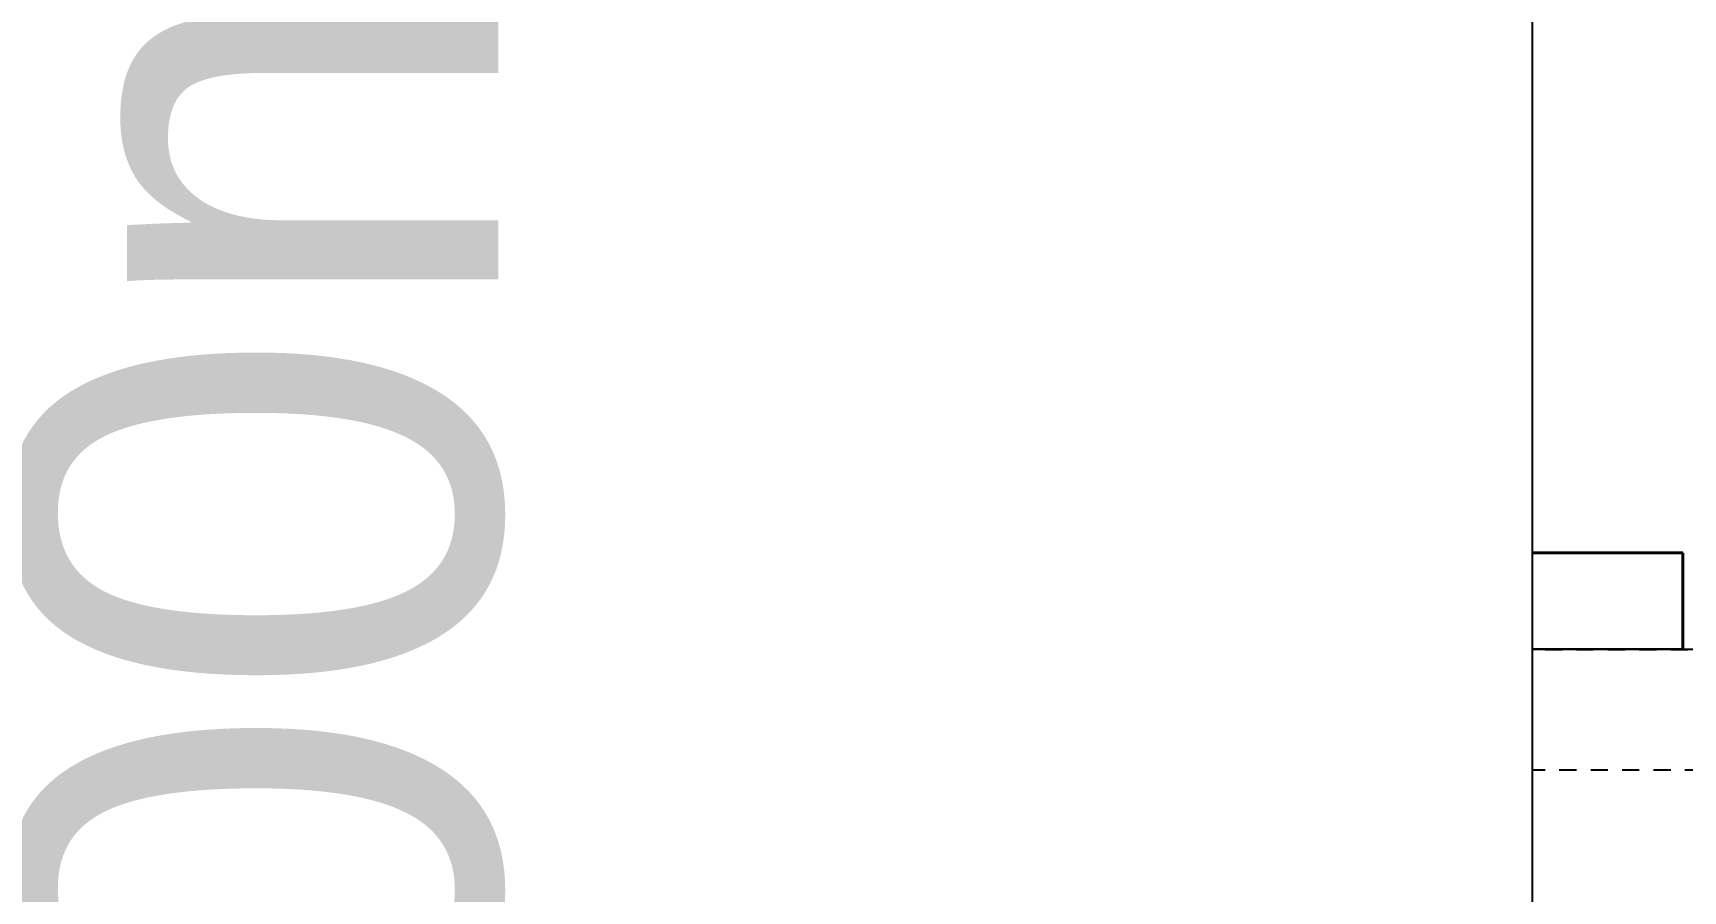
# Model space of a CAD drawing. Header units: millimetres. Extents: x -25371 to 2282244, y -90657 to 147824.
# Drawn here: x 1654925.7 to 1655267, y 1977.3 to 2154.8 of the extents above; entities that cross this region are included whole.
import ezdxf
from ezdxf.xclip import XClip

# ---------------------------------------------------------------- set-up
doc = ezdxf.new("R2010")
doc.units = ezdxf.units.MM
doc.header["$XCLIPFRAME"] = 0
doc.set_wipeout_variables(frame=1)
doc.linetypes.add('TA_HL_001.00000', pattern=[6.5, 3.55, -2.95])
for name, color, linetype in [('000 - ESTIMATE_ASPG_MAIN_COLOR_6', 7, 'Continuous'), ('000 - ESTIMATE_ASPG_TEXT_COLOR_1', 7, 'Continuous'), ('000 - ESTIMATE_ASPG_WIPEOUT_', 7, 'Continuous'), ('010 - ASPG_EXTR_MAIN_COLOR_2', 7, 'Continuous'), ('010 - ASPG_EXTR_WIPEOUT_', 7, 'Continuous'), ('010 - ASPG_FRAMING_MAIN_COLOR_1', 7, 'Continuous'), ('010 - ASPG_FRAMING_SUB_COLOR_2', 7, 'Continuous')]:
    doc.layers.add(name, color=color, linetype=linetype)
doc.layers.add('A-GLAZ-CURT', color=7, linetype='Continuous', lineweight=35)
doc.layers.add('A-GLAZ-CWMG', color=7, linetype='Continuous', lineweight=35)
doc.styles.add('_Arial', font='arial.ttf')

# ---------------------------------------------------------------- blocks, each defined once
blk = doc.blocks.new('Rectangular Mullion - Mullion_Top_C-Channel-5081009-VS01 - ELEVATION 1')
at = {"layer": 'A-GLAZ-CWMG', "color": 7}
blk.add_line((32402.75, 106600), (33512.35, 106600), dxfattribs=at)
blk.add_line((32402.75, 106600), (33512.35, 106600), dxfattribs=at)
blk = doc.blocks.new('DPA_CP_Entrance Louver Grill Vertical Z - Louver Grill Vertical Z-5525424-VS01 - ELEVATION 1')
at = {"layer": 'A-GLAZ-CURT', "color": 7}
for p, q in [((33458, 106600), (32282.75, 106600)), ((33458, 106600), (32282.75, 106600)), ((33408, 106600), (33458, 106600)), ((33458, 106600), (33408, 106600)), ((33408, 106600), (33458, 106600)), ((33410, 106600), (33408, 106600)), ((33458, 106600), (33410, 106600))]:
    blk.add_line(p, q, dxfattribs=at)
blk = doc.blocks.new('DPA_CP_Entrance Canopy Lower - Depth 4200-5686501-VS01 - ELEVATION 1')
at = {"layer": 'A-GLAZ-CURT', "color": 7, "lineweight": 9}
for p, q in [((33427.75, 106945), (33427.75, 106625)), ((33402.75, 106745), (33402.75, 106650)), ((33154.26, 106727.52), (33209.26, 106727.52)), ((33209.26, 106727.52), (33209.26, 106672.52)), ((33209.26, 106672.52), (33154.26, 106672.52)), ((30857.75, 106650), (33402.75, 106650)), ((33402.75, 106625), (33402.75, 106650)), ((33402.75, 106650), (33427.75, 106650)), ((33427.75, 106650), (33427.75, 106625)), ((33404.75, 106627), (33425.75, 106648)), ((33425.75, 106627), (33404.75, 106648)), ((33404.75, 106627), (33404.75, 106648)), ((33404.75, 106648), (33425.75, 106648)), ((33425.75, 106648), (33425.75, 106627)), ((33427.75, 106625), (33402.75, 106625)), ((33425.75, 106627), (33404.75, 106627))]:
    blk.add_line(p, q, dxfattribs=at)
at = {"layer": 'A-GLAZ-CURT', "color": 7}
for p, q in [((33452.75, 106625), (33452.75, 106815)), ((33452.75, 106815), (33452.75, 106625)), ((33457.75, 106800), (33457.75, 106620)), ((33457.75, 106620), (33457.75, 106800)), ((30857.75, 106625), (33452.75, 106625)), ((33452.75, 106625), (30857.75, 106625)), ((33457.75, 106620), (33507.75, 106620)), ((33507.75, 106620), (33457.75, 106620)), ((33507.75, 106620), (33507.75, 106600)), ((33507.75, 106600), (33507.75, 106620)), ((33507.75, 106600), (30658.03, 106600)), ((30658.03, 106600), (33507.75, 106600))]:
    blk.add_line(p, q, dxfattribs=at)
at = {"layer": 'A-GLAZ-CURT', "color": 7, "lineweight": 9}
for radius in [68.5, 13.5]:
    blk.add_arc((33209.26, 106741.02), radius, 270, 0, dxfattribs=at)
blk = doc.blocks.new('DPA_CP_Entrance Canopy Lower - Depth 4200-V89-VS01 - ELEVATION 1')
at = {"layer": 'A-GLAZ-CURT', "color": 7, "lineweight": 9}
for p, q in [((33427.75, 106815), (33427.75, 106625)), ((33402.75, 106745), (33402.75, 106650)), ((33154.26, 106727.52), (33209.26, 106727.52)), ((33209.26, 106727.52), (33209.26, 106672.52)), ((33209.26, 106672.52), (33154.26, 106672.52)), ((30857.75, 106650), (33402.75, 106650)), ((33402.75, 106625), (33402.75, 106650)), ((33402.75, 106650), (33427.75, 106650)), ((33427.75, 106650), (33427.75, 106625)), ((33404.75, 106627), (33425.75, 106648)), ((33425.75, 106627), (33404.75, 106648)), ((33404.75, 106627), (33404.75, 106648)), ((33404.75, 106648), (33425.75, 106648)), ((33425.75, 106648), (33425.75, 106627)), ((33427.75, 106625), (33402.75, 106625)), ((33425.75, 106627), (33404.75, 106627))]:
    blk.add_line(p, q, dxfattribs=at)
at = {"layer": 'A-GLAZ-CURT', "color": 7}
for p, q in [((33452.75, 106625), (33452.75, 106815)), ((33452.75, 106815), (33452.75, 106625)), ((33457.75, 106800), (33457.75, 106620)), ((33457.75, 106620), (33457.75, 106800)), ((30857.75, 106625), (33452.75, 106625)), ((33452.75, 106625), (30857.75, 106625)), ((33457.75, 106620), (33507.75, 106620)), ((33507.75, 106620), (33457.75, 106620)), ((33507.75, 106620), (33507.75, 106600)), ((33507.75, 106600), (33507.75, 106620)), ((33507.75, 106600), (30658.03, 106600)), ((30658.03, 106600), (33507.75, 106600))]:
    blk.add_line(p, q, dxfattribs=at)
at = {"layer": 'A-GLAZ-CURT', "color": 7, "lineweight": 9}
for radius in [68.5, 13.5]:
    blk.add_arc((33209.26, 106741.02), radius, 270, 0, dxfattribs=at)
blk = doc.blocks.new('DPA_CP_Entrance Canopy Lower - Depth 4200-V90-VS01 - ELEVATION 1')
at = {"layer": 'A-GLAZ-CURT', "color": 7, "lineweight": 9}
for p, q in [((33427.75, 106815), (33427.75, 106625)), ((33402.75, 106745), (33402.75, 106650)), ((33154.26, 106727.52), (33209.26, 106727.52)), ((33209.26, 106727.52), (33209.26, 106672.52)), ((33209.26, 106672.52), (33154.26, 106672.52)), ((30857.75, 106650), (33402.75, 106650)), ((33402.75, 106625), (33402.75, 106650)), ((33402.75, 106650), (33427.75, 106650)), ((33427.75, 106650), (33427.75, 106625)), ((33404.75, 106627), (33425.75, 106648)), ((33425.75, 106627), (33404.75, 106648)), ((33404.75, 106627), (33404.75, 106648)), ((33404.75, 106648), (33425.75, 106648)), ((33425.75, 106648), (33425.75, 106627)), ((33427.75, 106625), (33402.75, 106625)), ((33425.75, 106627), (33404.75, 106627))]:
    blk.add_line(p, q, dxfattribs=at)
at = {"layer": 'A-GLAZ-CURT', "color": 7}
for p, q in [((33452.75, 106625), (33452.75, 106815)), ((33452.75, 106815), (33452.75, 106625)), ((33457.75, 106800), (33457.75, 106620)), ((33457.75, 106620), (33457.75, 106800)), ((30857.75, 106625), (33452.75, 106625)), ((33452.75, 106625), (30857.75, 106625)), ((33457.75, 106620), (33507.75, 106620)), ((33507.75, 106620), (33457.75, 106620)), ((33507.75, 106620), (33507.75, 106600)), ((33507.75, 106600), (33507.75, 106620)), ((30658.03, 106600), (33507.75, 106600)), ((33507.75, 106600), (30707.94, 106600))]:
    blk.add_line(p, q, dxfattribs=at)
at = {"layer": 'A-GLAZ-CURT', "color": 7, "lineweight": 9}
for radius in [68.5, 13.5]:
    blk.add_arc((33209.26, 106741.02), radius, 270, 0, dxfattribs=at)
blk = doc.blocks.new('DPA_CP_Entrance Canopy Lower - Depth 4200-V91-VS01 - ELEVATION 1')
at = {"layer": 'A-GLAZ-CURT', "color": 7, "lineweight": 9}
for p, q in [((33427.75, 106815), (33427.75, 106625)), ((33402.75, 106745), (33402.75, 106650)), ((33154.26, 106727.52), (33209.26, 106727.52)), ((33209.26, 106727.52), (33209.26, 106672.52)), ((33209.26, 106672.52), (33154.26, 106672.52)), ((30857.75, 106650), (33402.75, 106650)), ((33402.75, 106625), (33402.75, 106650)), ((33402.75, 106650), (33427.75, 106650)), ((33427.75, 106650), (33427.75, 106625)), ((33404.75, 106627), (33425.75, 106648)), ((33425.75, 106627), (33404.75, 106648)), ((33404.75, 106627), (33404.75, 106648)), ((33404.75, 106648), (33425.75, 106648)), ((33425.75, 106648), (33425.75, 106627)), ((33427.75, 106625), (33402.75, 106625)), ((33425.75, 106627), (33404.75, 106627))]:
    blk.add_line(p, q, dxfattribs=at)
at = {"layer": 'A-GLAZ-CURT', "color": 7}
for p, q in [((33452.75, 106625), (33452.75, 106815)), ((33452.75, 106815), (33452.75, 106625)), ((33457.75, 106800), (33457.75, 106620)), ((33457.75, 106620), (33457.75, 106800)), ((30857.75, 106625), (33452.75, 106625)), ((33452.75, 106625), (30857.75, 106625)), ((33457.75, 106620), (33507.75, 106620)), ((33507.75, 106620), (33457.75, 106620)), ((33507.75, 106620), (33507.75, 106600)), ((33507.75, 106600), (33507.75, 106620)), ((33507.75, 106600), (30707.94, 106600)), ((30707.94, 106600), (33507.75, 106600))]:
    blk.add_line(p, q, dxfattribs=at)
at = {"layer": 'A-GLAZ-CURT', "color": 7, "lineweight": 9}
blk.add_arc((33209.26, 106741.02), 68.5, 270, 0, dxfattribs=at)
blk = doc.blocks.new('DPA_CP_Entrance Canopy Lower - Depth 4200-5686556-VS01 - ELEVATION 1')
at = {"layer": 'A-GLAZ-CURT', "color": 7, "lineweight": 9}
for p, q in [((33427.75, 106815), (33427.75, 106625)), ((33402.75, 106745), (33402.75, 106650)), ((33154.26, 106727.52), (33209.26, 106727.52)), ((33209.26, 106727.52), (33209.26, 106672.52)), ((33209.26, 106672.52), (33154.26, 106672.52)), ((30857.75, 106650), (33402.75, 106650)), ((33402.75, 106625), (33402.75, 106650)), ((33402.75, 106650), (33427.75, 106650)), ((33427.75, 106650), (33427.75, 106625)), ((33404.75, 106627), (33425.75, 106648)), ((33425.75, 106627), (33404.75, 106648)), ((33404.75, 106627), (33404.75, 106648)), ((33404.75, 106648), (33425.75, 106648)), ((33425.75, 106648), (33425.75, 106627)), ((33427.75, 106625), (33402.75, 106625)), ((33425.75, 106627), (33404.75, 106627))]:
    blk.add_line(p, q, dxfattribs=at)
at = {"layer": 'A-GLAZ-CURT', "color": 7}
for p, q in [((33452.75, 106625), (33452.75, 106815)), ((33452.75, 106815), (33452.75, 106625)), ((33457.75, 106800), (33457.75, 106620)), ((33457.75, 106620), (33457.75, 106800)), ((30857.75, 106625), (33452.75, 106625)), ((33452.75, 106625), (30857.75, 106625)), ((33457.75, 106620), (33507.75, 106620)), ((33507.75, 106620), (33457.75, 106620)), ((33507.75, 106620), (33507.75, 106600)), ((33507.75, 106600), (33507.75, 106620)), ((33507.75, 106600), (30707.94, 106600)), ((30707.94, 106600), (33507.75, 106600))]:
    blk.add_line(p, q, dxfattribs=at)
at = {"layer": 'A-GLAZ-CURT', "color": 7, "lineweight": 9}
for radius in [68.5, 13.5]:
    blk.add_arc((33209.26, 106741.02), radius, 270, 0, dxfattribs=at)
blk = doc.blocks.new('C-1-VS01_REV00_20260615-155217_ELEVATION_1_EX')
at = {"layer": 'A-GLAZ-CURT', "color": 7}
for name in ['DPA_CP_Entrance Canopy Lower - Depth 4200-5686501-VS01 - ELEVATION 1', 'DPA_CP_Entrance Canopy Lower - Depth 4200-V89-VS01 - ELEVATION 1', 'DPA_CP_Entrance Canopy Lower - Depth 4200-V89-VS01 - ELEVATION 1', 'DPA_CP_Entrance Canopy Lower - Depth 4200-V90-VS01 - ELEVATION 1', 'DPA_CP_Entrance Canopy Lower - Depth 4200-V91-VS01 - ELEVATION 1', 'DPA_CP_Entrance Canopy Lower - Depth 4200-V91-VS01 - ELEVATION 1', 'DPA_CP_Entrance Canopy Lower - Depth 4200-5686556-VS01 - ELEVATION 1', 'DPA_CP_Entrance Louver Grill Vertical Z - Louver Grill Vertical Z-5525424-VS01 - ELEVATION 1']:
    blk.add_blockref(name, (-23858.22, 0), dxfattribs=at)
at = {"layer": 'A-GLAZ-CWMG', "color": 7}
blk.add_blockref('Rectangular Mullion - Mullion_Top_C-Channel-5081009-VS01 - ELEVATION 1', (-23858.22, 0), dxfattribs=at)
blk = doc.blocks.new('*U1848')
at = {"color": 7}
blk.add_wipeout([(50, 0), (1182, 0), (1182, 3000), (50, 3000)], dxfattribs=at).dxf.layer = '010 - ASPG_EXTR_WIPEOUT_'
at = {"layer": '010 - ASPG_EXTR_MAIN_COLOR_2', "color": 7}
for points in [[(772.33, 0), (782.54, 0), (782.54, 3000), (772.33, 3000)], [(837.33, 0), (847.54, 0), (847.54, 3000), (837.33, 3000)], [(902.33, 0), (912.54, 0), (912.54, 3000), (902.33, 3000)], [(967.33, 0), (977.54, 0), (977.54, 3000), (967.33, 3000)], [(1032.33, 0), (1042.54, 0), (1042.54, 3000), (1032.33, 3000)]]:
    blk.add_lwpolyline(points, close=True, dxfattribs=at)
at = {"layer": '010 - ASPG_FRAMING_SUB_COLOR_2', "color": 7}
blk.add_lwpolyline([(50, 0), (1182, 0), (1182, 3000), (50, 3000)], close=True, dxfattribs=at)
blk = doc.blocks.new('*U1889')
at = {"layer": '010 - ASPG_FRAMING_MAIN_COLOR_1', "color": 7, "linetype": 'ByBlock'}
blk.add_lwpolyline([(1500, 0), (1500, 1122), (1475, 1092), (1475, 30), (1500, 0)], close=True, dxfattribs=at)
blk = doc.blocks.new('A$Cd3cf6656')
at = {"color": 7}
blk.add_wipeout([(-964.67, -457.38), (1855.65, -457.38), (1855.65, 457.38), (-964.67, 457.38)], dxfattribs=at).dxf.layer = '000 - ESTIMATE_ASPG_WIPEOUT_'
at = {"layer": '000 - ESTIMATE_ASPG_MAIN_COLOR_6', "color": 7}
blk.add_lwpolyline([(-964.67, -457.38), (1855.65, -457.38), (1855.65, 507.38), (-964.67, 507.38)], close=True, dxfattribs=at)
at = {"layer": '000 - ESTIMATE_ASPG_TEXT_COLOR_1', "color": 7, "style": '_Arial'}
for tag, p in [('LV_TYPE_VAL', (138.05, 356.5)), ('LV_SIN-H_VAL', (138.05, 206.5)), ('LV_DOU-H_VAL', (138.05, 56.5)), ('V-TRIM_VAL', (138.05, -93.5)), ('FRAME_VAL', (138.05, -243.5)), ('FRAME_SET', (138.05, -393.5))]:
    blk.add_attdef(tag, p, '', height=100, dxfattribs=at)

msp = doc.modelspace()

# ---------------------------------------------------------------- block references
at = {"color": 7}
ref = msp.add_blockref('C-1-VS01_REV00_20260615-155217_ELEVATION_1_EX', (1645617.451, -104572.744), dxfattribs=at)
XClip(ref).set_block_clipping_path([(-6272.2217516778, 96602.3760666824), (23581.2110439332, 113561.2238857835)])

# ---------------------------------------------------------------- next in the draw order: block references
msp.add_blockref('*U1848', (1654177.451, -972.744), dxfattribs=at)

# ---------------------------------------------------------------- next in the draw order: block references
at = {"color": 7, "linetype": 'TA_HL_001.00000', "xscale": -1, "rotation": 270}
msp.add_blockref('*U1889', (1654237.451, 527.256), dxfattribs=at)

# ---------------------------------------------------------------- next in the draw order: block references
at = {"color": 7}
ref = msp.add_blockref('A$Cd3cf6656', (1654778.451, 527.256), dxfattribs=dict(at, rotation=90))
ref.add_attrib('FRAME_VAL', '1122.00mm. x 1500.00mm.', (1655021.953, 665.31), dxfattribs={"layer": '000 - ESTIMATE_ASPG_TEXT_COLOR_1', "color": 7, "height": 100, "rotation": 90, "style": '_Arial'})

doc.saveas('drawing.dxf')
